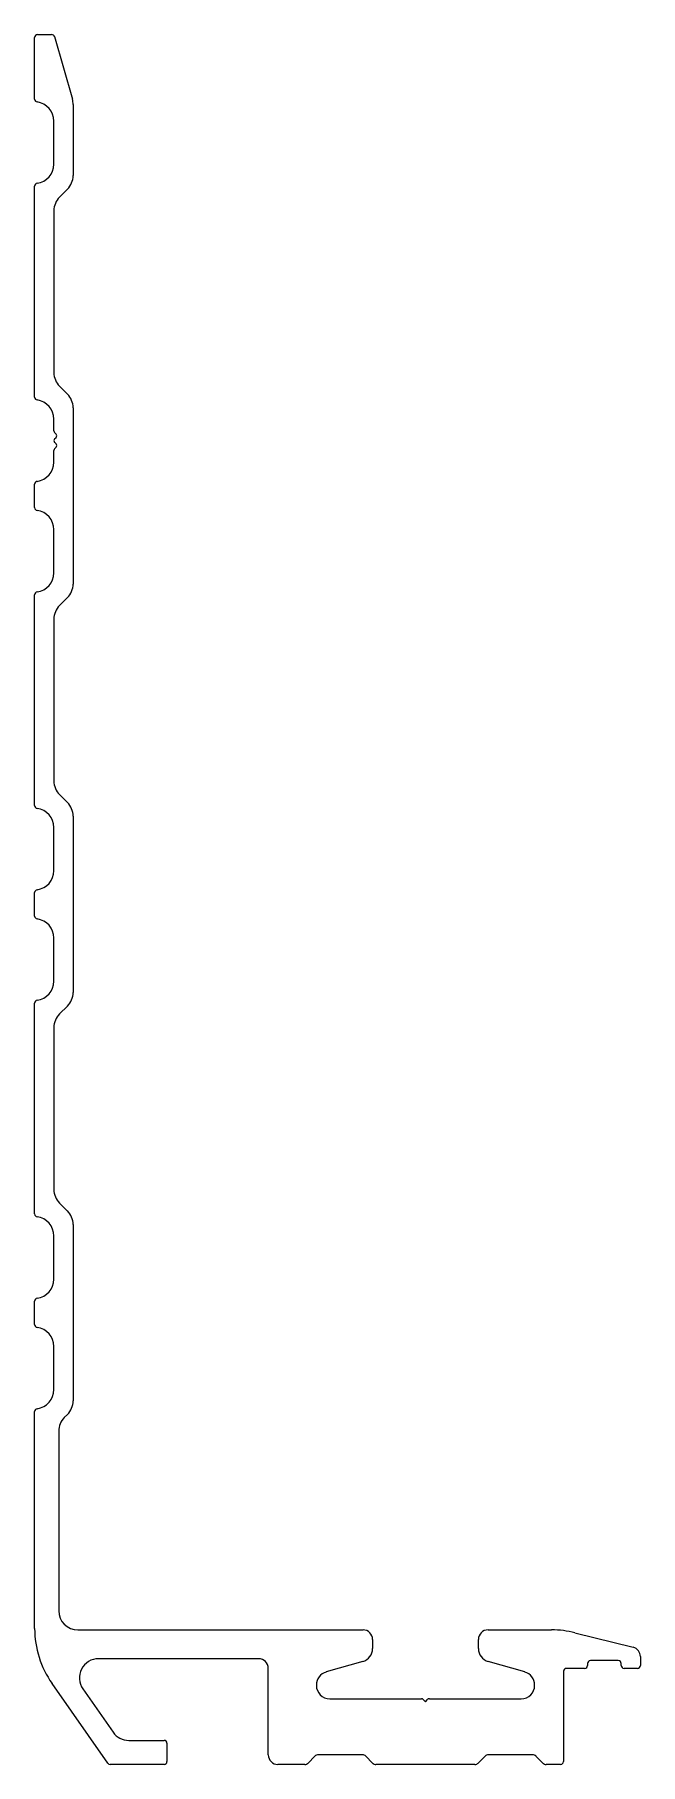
# Model space of a CAD drawing. Extents: x 4 to 67, y 4 to 184.
import ezdxf

# ---------------------------------------------------------------- set-up
doc = ezdxf.new("R2010")
doc.units = 0
doc.layers.get('0').update_dxf_attribs({"linetype": 'CONTINUOUS'})

msp = doc.modelspace()

# ---------------------------------------------------------------- linework, layer by layer
for p, q in [((3.9, 177.72), (3.9, 184.13)), ((4.2, 184.43), (5.67, 184.43)), ((5.96, 184.22), (7.82, 177.71)), ((7.9, 177.16), (7.9, 169.76)), ((5.9, 170.94), (5.9, 175.44)), ((3.9, 146.71), (3.9, 168.66)), ((7.31, 168.35), (6.48, 167.52)), ((5.9, 166.11), (5.9, 149.26)), ((6.48, 147.85), (7.31, 147.02)), ((5.9, 143.2), (5.9, 144.43)), ((7.9, 145.61), (7.9, 127.26)), ((6.13, 142.87), (5.97, 143.03)), ((5.97, 142.36), (6.13, 142.52)), ((5.9, 139.93), (5.9, 141.17)), ((6.13, 141.85), (5.97, 142.01)), ((5.97, 141.34), (6.13, 141.5)), ((3.9, 135.21), (3.9, 137.65)), ((5.9, 128.43), (5.9, 132.93)), ((3.9, 104.21), (3.9, 126.15)), ((7.31, 125.85), (6.48, 125.02)), ((5.9, 123.61), (5.9, 106.76)), ((6.48, 105.35), (7.31, 104.52)), ((7.9, 103.11), (7.9, 84.76)), ((5.9, 97.43), (5.9, 101.93)), ((3.9, 92.71), (3.9, 95.15)), ((5.9, 85.93), (5.9, 90.43)), ((3.9, 61.71), (3.9, 83.65)), ((7.31, 83.35), (6.48, 82.52)), ((5.9, 81.11), (5.9, 64.26)), ((6.48, 62.85), (7.31, 62.02)), ((5.9, 54.93), (5.9, 59.43)), ((7.9, 60.61), (7.9, 42.26)), ((3.9, 50.21), (3.9, 52.65)), ((5.9, 43.43), (5.9, 47.93)), ((3.9, 18.59), (3.9, 41.15)), ((7.31, 40.85), (6.98, 40.52)), ((6.4, 39.11), (6.4, 20.43)), ((8.4, 18.43), (38.05, 18.43)), ((51.05, 18.43), (57.67, 18.43)), ((60.09, 18.14), (66.14, 16.62)), ((39.05, 17.43), (39.05, 16.49)), ((50.05, 16.49), (50.05, 17.43)), ((27.2, 15.43), (10.55, 15.43)), ((28.2, 5.43), (28.2, 14.43)), ((38.03, 15.14), (34.21, 14.05)), ((54.88, 14.05), (51.06, 15.14)), ((61.1, 14.43), (59.2, 14.43)), ((61.4, 14.93), (61.4, 14.73)), ((64.6, 15.23), (61.7, 15.23)), ((64.9, 14.73), (64.9, 14.93)), ((66.6, 14.43), (65.2, 14.43)), ((66.9, 15.65), (66.9, 14.73)), ((11.51, 4.56), (5.71, 12.85)), ((33.2, 12.7), (33.2, 12.66)), ((55.9, 12.66), (55.9, 12.7)), ((58.9, 14.13), (58.9, 4.73)), ((8.91, 12.29), (12.06, 7.79)), ((34.6, 11.26), (44.14, 11.26)), ((44.32, 11.18), (44.55, 10.96)), ((44.55, 10.96), (44.77, 11.18)), ((44.95, 11.26), (54.5, 11.26)), ((13.7, 6.93), (17.36, 6.93)), ((17.66, 6.63), (17.66, 4.73)), ((37.99, 5.43), (33.4, 5.43)), ((55.69, 5.43), (51.1, 5.43)), ((17.36, 4.43), (11.76, 4.43)), ((31.99, 4.43), (29.2, 4.43)), ((33.05, 5.29), (32.34, 4.58)), ((39.05, 4.58), (38.34, 5.29)), ((49.69, 4.43), (39.4, 4.43)), ((50.75, 5.29), (50.04, 4.58)), ((56.75, 4.58), (56.04, 5.29)), ((58.6, 4.43), (57.1, 4.43))]:
    msp.add_line(p, q)
for centre, radius, start, end in [((4.2, 184.13), 0.3, 90, 180), ((5.67, 184.13), 0.3, 15.95, 90), ((4.2, 177.72), 0.3, 180, 262.5053), ((3.9, 175.44), 2, 0, 82.5053), ((5.9, 177.16), 2, 360, 15.95), ((3.9, 170.94), 2, 277.4947, 0), ((5.9, 169.76), 2, 315, 0), ((4.2, 168.66), 0.3, 97.4947, 180), ((7.9, 166.11), 2, 135, 180), ((7.9, 149.26), 2, 180, 225), ((4.2, 146.71), 0.3, 180, 262.5053), ((3.9, 144.43), 2, 0, 82.5053), ((5.9, 145.61), 2, 360, 45), ((6.15, 143.2), 0.25, 180, 225), ((6.15, 142.18), 0.25, 135, 225), ((5.95, 142.69), 0.25, 315, 45), ((6.15, 141.17), 0.25, 135, 180), ((5.95, 141.67), 0.25, 315, 45), ((3.9, 139.93), 2, 277.4947, 0), ((4.2, 137.65), 0.3, 97.4947, 180), ((4.2, 135.21), 0.3, 180, 262.5053), ((3.9, 132.93), 2, 0, 82.5053), ((3.9, 128.43), 2, 277.4947, 0), ((4.2, 126.15), 0.3, 97.4947, 180), ((5.9, 127.26), 2, 315, 0), ((7.9, 123.61), 2, 135, 180), ((7.9, 106.76), 2, 180, 225), ((5.9, 103.11), 2, 360, 45), ((4.2, 104.21), 0.3, 180, 262.5053), ((3.9, 101.93), 2, 0, 82.5053), ((3.9, 97.43), 2, 277.4947, 0), ((4.2, 95.15), 0.3, 97.4947, 180), ((4.2, 92.71), 0.3, 180, 262.5053), ((3.9, 90.43), 2, 0, 82.5053), ((3.9, 85.93), 2, 277.4947, 0), ((5.9, 84.76), 2, 315, 0), ((4.2, 83.65), 0.3, 97.4947, 180), ((7.9, 81.11), 2, 135, 180), ((7.9, 64.26), 2, 180, 225), ((4.2, 61.71), 0.3, 180, 262.5053), ((3.9, 59.43), 2, 0, 82.5053), ((5.9, 60.61), 2, 360, 45), ((3.9, 54.93), 2, 277.4947, 0), ((4.2, 52.65), 0.3, 97.4947, 180), ((4.2, 50.21), 0.3, 180, 262.5053), ((3.9, 47.93), 2, 0, 82.5053), ((3.9, 43.43), 2, 277.4947, 0), ((4.2, 41.15), 0.3, 97.4947, 180), ((5.9, 42.26), 2, 315, 0), ((8.4, 39.11), 2, 135, 180), ((8.4, 20.43), 2, 180, 270), ((13.9, 18.59), 10, 180, 215), ((38.05, 17.43), 1, 0, 90), ((51.05, 17.43), 1, 90, 180), ((57.67, 8.43), 10, 75.9638, 90), ((37.65, 16.49), 1.4, 286, 0), ((51.45, 16.49), 1.4, 180, 254), ((65.9, 15.65), 1, 360, 75.9638), ((10.55, 13.43), 2, 90, 215), ((27.2, 14.43), 1, 0, 90), ((59.2, 14.13), 0.3, 90, 180), ((61.1, 14.73), 0.3, 270, 0), ((61.7, 14.93), 0.3, 90, 180), ((64.6, 14.93), 0.3, 0, 90), ((65.2, 14.73), 0.3, 180, 270), ((66.6, 14.73), 0.3, 270, 0), ((34.6, 12.7), 1.4, 106, 180), ((34.6, 12.66), 1.4, 180, 270), ((54.5, 12.66), 1.4, 270, 0), ((54.5, 12.7), 1.4, 0, 74), ((44.14, 11.01), 0.25, 45, 90), ((44.95, 11.01), 0.25, 90, 135), ((13.7, 8.93), 2, 215, 270), ((17.36, 6.63), 0.3, 360, 90), ((29.2, 5.43), 1, 180, 270), ((33.4, 4.93), 0.5, 90, 135), ((37.99, 4.93), 0.5, 45, 90), ((51.1, 4.93), 0.5, 90, 135), ((55.69, 4.93), 0.5, 45, 90), ((11.76, 4.73), 0.3, 215, 270), ((17.36, 4.73), 0.3, 270, 0), ((31.99, 4.93), 0.5, 270, 315), ((39.4, 4.93), 0.5, 225, 270), ((49.69, 4.93), 0.5, 270, 315), ((57.1, 4.93), 0.5, 225, 270), ((58.6, 4.73), 0.3, 270, 0)]:
    msp.add_arc(centre, radius, start, end)

doc.saveas('drawing.dxf')
